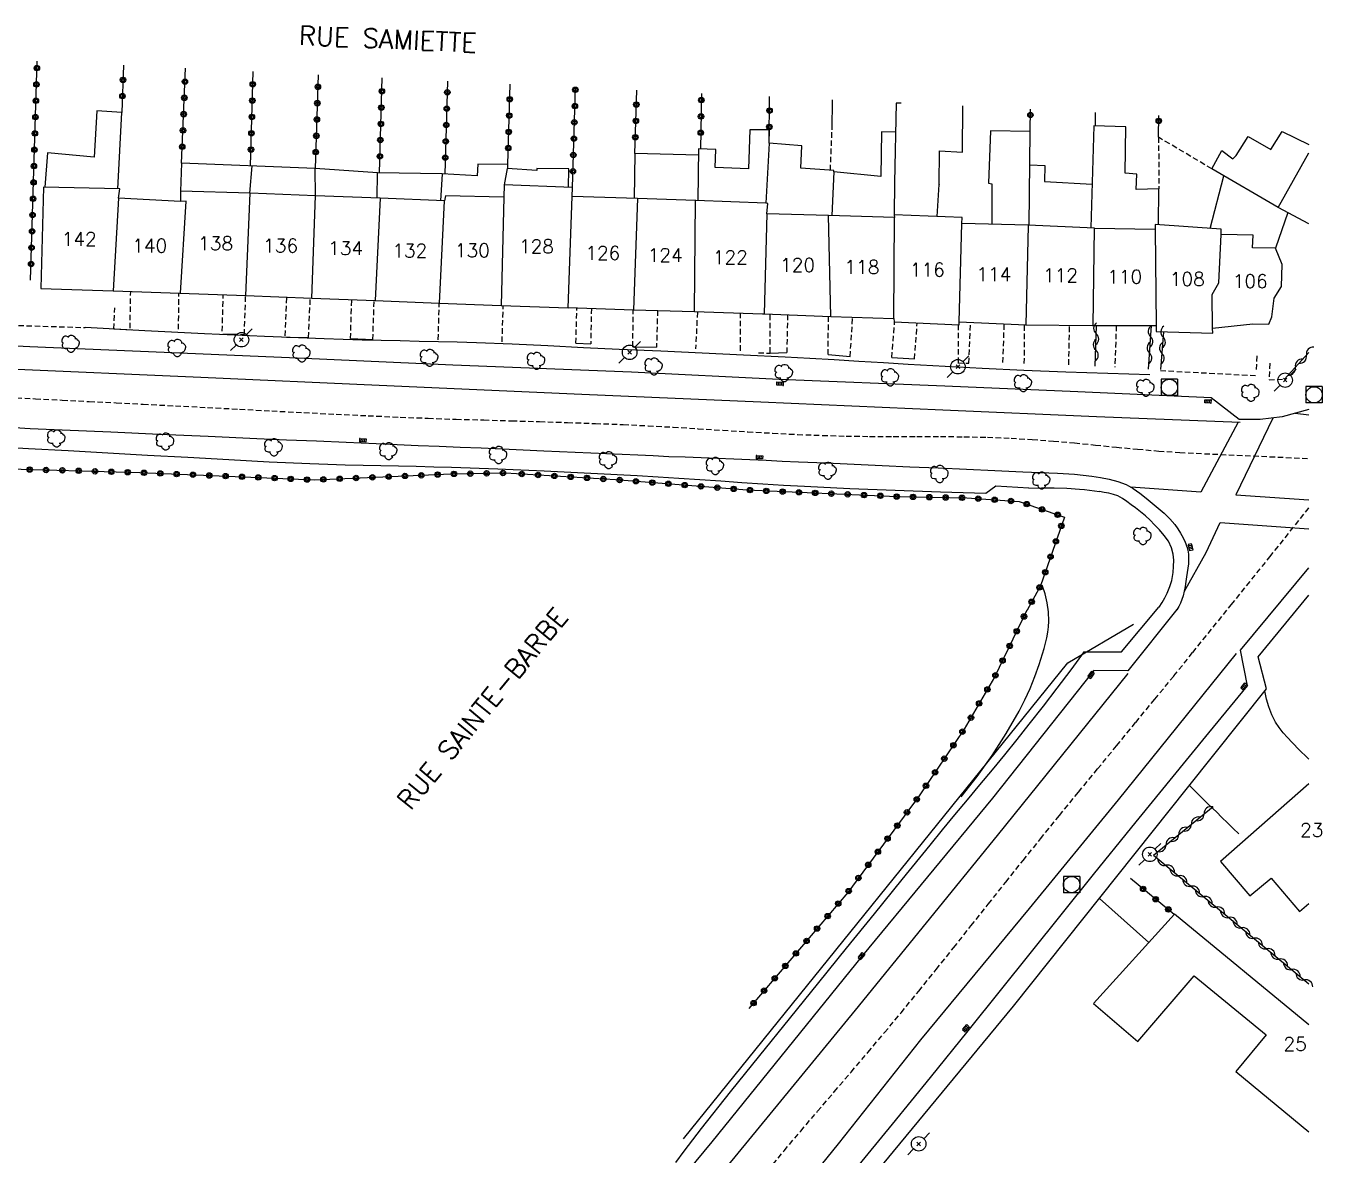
# Model space of a CAD drawing. Header units: millimetres. Extents: x 145000 to 146001, y 142000 to 143001.
# Drawn here: x 145882.2 to 146001.3, y 142721.8 to 142825.5 of the extents above; entities that cross this region are included whole.
import ezdxf
from ezdxf.enums import TextEntityAlignment as Align

# ---------------------------------------------------------------- set-up
doc = ezdxf.new("R2010")
doc.units = ezdxf.units.MM
doc.linetypes.add('DASHED', pattern=[0.75, 0.5, -0.25])
doc.layers.get('0').update_dxf_attribs({"linetype": 'CONTINUOUS'})
for name, color, linetype in [('W0001', 6, 'DASHED'), ('W0006', 2, 'CONTINUOUS'), ('W0008', 7, 'CONTINUOUS'), ('W0014', 7, 'CONTINUOUS'), ('W0017', 7, 'CONTINUOUS'), ('W0020', 2, 'CONTINUOUS'), ('W0101', 7, 'CONTINUOUS'), ('W0104', 1, 'CONTINUOUS'), ('W0105', 7, 'CONTINUOUS'), ('W0112', 1, 'DASHED'), ('W0214', 2, 'CONTINUOUS'), ('W0300', 7, 'CONTINUOUS'), ('W0310', 3, 'CONTINUOUS'), ('W0322', 7, 'CONTINUOUS'), ('W0323', 7, 'CONTINUOUS'), ('W0330', 7, 'CONTINUOUS'), ('W0401', 7, 'CONTINUOUS'), ('W0420', 7, 'CONTINUOUS'), ('W0473', 7, 'CONTINUOUS'), ('W0989', 7, 'CONTINUOUS'), ('W0991', 7, 'CONTINUOUS'), ('W1102', 7, 'CONTINUOUS')]:
    doc.layers.add(name, color=color, linetype=linetype)
doc.styles.get("Standard").update_dxf_attribs({"font": 'romans.shx', "width": 0.85})

# ---------------------------------------------------------------- blocks, each defined once
blk = doc.blocks.new('T401')
for p, q in [((-0.3, 0.3), (0, 0.3)), ((-0.3, -0.25), (-0.3, 0.3)), ((-0.3, 0.15), (0, 0.15)), ((-0.3, 0), (0, 0)), ((0, 0.3), (0, -0.25)), ((-0.3, -0.15), (0, -0.15)), ((-0.3, -0.25), (-0.3, -0.3)), ((-0.3, -0.3), (0, -0.3)), ((0, -0.3), (0, -0.25))]:
    blk.add_line(p, q)
blk = doc.blocks.new('T300')
for p, q in [((-0.8, 0.51), (-0.86, 0.34)), ((-0.86, 0.34), (-0.86, 0.17)), ((-0.86, 0.17), (-0.74, 0.06)), ((-0.69, 0.63), (-0.8, 0.51)), ((-0.8, -0.06), (-0.74, 0.06)), ((-0.74, 0.06), (-0.69, 0.11)), ((-0.57, 0.69), (-0.69, 0.63)), ((-0.46, 0.69), (-0.57, 0.69)), ((-0.29, 0.63), (-0.46, 0.69)), ((-0.29, 0.63), (-0.17, 0.74)), ((-0.23, 0.57), (-0.29, 0.63)), ((-0.17, 0.74), (-0.06, 0.8)), ((-0.06, 0.8), (0.06, 0.8)), ((0.06, 0.8), (0.23, 0.74)), ((0.23, 0.74), (0.34, 0.63)), ((0.34, 0.63), (0.4, 0.51)), ((0.46, 0.46), (0.34, 0.46)), ((0.4, 0.51), (0.4, 0.46)), ((0.57, 0.4), (0.46, 0.46)), ((0.57, 0.4), (0.69, 0.29)), ((0.69, 0.29), (0.74, 0.17)), ((0.74, 0.06), (0.69, -0.17)), ((0.74, 0.17), (0.74, 0.06)), ((-0.8, -0.17), (-0.8, -0.06)), ((-0.8, -0.23), (-0.8, -0.17)), ((-0.74, -0.34), (-0.8, -0.23)), ((-0.69, -0.4), (-0.74, -0.34)), ((-0.51, -0.46), (-0.69, -0.4)), ((-0.4, -0.46), (-0.51, -0.46)), ((-0.4, -0.46), (-0.34, -0.46)), ((-0.34, -0.46), (-0.34, -0.4)), ((-0.34, -0.51), (-0.34, -0.46)), ((-0.29, -0.63), (-0.34, -0.51)), ((-0.17, -0.74), (-0.29, -0.63)), ((-0.06, -0.8), (-0.17, -0.74)), ((0.06, -0.8), (-0.06, -0.8)), ((0.17, -0.74), (0.06, -0.8)), ((0.23, -0.69), (0.17, -0.74)), ((0.29, -0.46), (0.23, -0.46)), ((0.29, -0.63), (0.23, -0.69)), ((0.46, -0.4), (0.29, -0.46)), ((0.34, -0.51), (0.29, -0.63)), ((0.34, -0.51), (0.34, -0.46)), ((0.57, -0.34), (0.46, -0.4)), ((0.63, -0.29), (0.57, -0.34)), ((0.69, -0.17), (0.63, -0.29))]:
    blk.add_line(p, q)
blk = doc.blocks.new('T473')
for p, q in [((-0.166667, 0.166667), (0.166667, -0.166667)), ((-0.166667, -0.166667), (0.166667, 0.166667)), ((0.500001, 0.500001), (1.000002, 1.000002)), ((-1.000002, -1.000002), (-0.500001, -0.500001))]:
    blk.add_line(p, q)
blk.add_ellipse((0, 0), major_axis=(0.471405, 0.471405), ratio=1, start_param=5.4977871438, end_param=11.780972451)
blk = doc.blocks.new('T420')
for p, q in [((0.75, 0.75), (-0.75, 0.75)), ((-0.75, 0.75), (-0.75, -0.75)), ((0.75, 0.75), (0.75, -0.75)), ((0.75, -0.75), (-0.75, -0.75))]:
    blk.add_line(p, q)
blk.add_ellipse((0, 0), major_axis=(-0.53, 0.53), ratio=1, start_param=3.926991, end_param=10.210176)
blk = doc.blocks.new('t310o')
at = {"color": 0, "linetype": 'Continuous'}
for centre, start, end in [((-0.5, 0.38), 216.8699, 323.1304), ((0.5, -0.37), 36.8699, 143.1303)]:
    blk.add_arc(centre, 0.625, start, end, dxfattribs=at)
blk = doc.blocks.new('t322o')
at = {"color": 0, "linetype": 'Continuous'}
for radius in [0.25, 0.15]:
    blk.add_circle((0, 0), radius, dxfattribs=at)
blk = doc.blocks.new('t323o')
at = {"color": 0, "linetype": 'Continuous'}
for radius in [0.25, 0.15]:
    blk.add_circle((0, 0), radius, dxfattribs=at)

msp = doc.modelspace()

# ---------------------------------------------------------------- linework, layer by layer
at = {"layer": 'W0001'}
for points in [[(145880.54, 142791.38), (145883.02, 142791.26), (145885.49, 142791.14), (145887.97, 142791.01), (145890.45, 142790.89), (145892.92, 142790.76), (145895.88, 142790.61), (145898.83, 142790.46), (145901.78, 142790.3), (145904.73, 142790.14), (145907.69, 142789.99), (145910.64, 142789.84), (145913.59, 142789.7), (145916.54, 142789.57), (145919.1, 142789.47), (145921.66, 142789.38), (145924.22, 142789.31), (145926.78, 142789.23), (145929.34, 142789.16), (145931.9, 142789.08), (145934.46, 142788.99), (145937.02, 142788.89), (145939.31, 142788.78), (145941.6, 142788.65), (145943.88, 142788.51), (145946.17, 142788.37), (145948.46, 142788.23), (145950.74, 142788.1), (145953.03, 142787.98), (145955.32, 142787.89), (145957.49, 142787.83), (145959.65, 142787.8), (145961.82, 142787.8), (145963.98, 142787.79), (145966.15, 142787.79), (145968.32, 142787.77), (145970.48, 142787.72), (145972.65, 142787.63), (145974.59, 142787.52), (145976.53, 142787.37), (145978.47, 142787.2), (145980.4, 142787.01), (145982.33, 142786.81), (145984.27, 142786.63), (145986.21, 142786.46), (145988.15, 142786.32), (146000, 142785.77)], [(145950.29, 142720.36), (145951.8, 142722.19), (145953.33, 142724), (145954.87, 142725.81), (145956.41, 142727.61), (145957.95, 142729.42), (145959.49, 142731.22), (145961.02, 142733.04), (145962.54, 142734.86), (145964.16, 142736.85), (145965.77, 142738.84), (145967.37, 142740.84), (145968.96, 142742.84), (145970.55, 142744.85), (145972.15, 142746.85), (145973.75, 142748.85), (145975.35, 142750.84), (145977.09, 142752.99), (145978.84, 142755.13), (145980.59, 142757.26), (145982.34, 142759.39), (145984.09, 142761.53), (145985.84, 142763.66), (145987.59, 142765.8), (145989.33, 142767.95), (145992.87, 142772.34), (145996.42, 142776.74), (145999.94, 142781.16), (146000, 142781.24)]]:
    msp.add_lwpolyline(points, dxfattribs=at)
at = {"layer": 'W0006'}
for points in [[(145993.61, 142789.36), (145991.02, 142791.35), (145978.78, 142791.9), (145966.56, 142792.41), (145951.33, 142793.02), (145937.78, 142793.71), (145921.36, 142794.34), (145907.08, 142794.99), (145894.85, 142795.52), (145882.52, 142796.03), (145865.06, 142796.88), (145857.24, 142797.29), (145852.11, 142797.76), (145845.11, 142798.39), (145837.58, 142799.48), (145831.56, 142800.26), (145825.02, 142801.43), (145816.22, 142803.12), (145810.96, 142804.28), (145803.55, 142806.07), (145797.47, 142807.75), (145793.09, 142808.98), (145790.61, 142809.86), (145789.81, 142810.46)], [(145994.35, 142764.88), (145993.73, 142768.18)], [(145983.37, 142766.27), (145980.26, 142766.31), (145970.95, 142754.58), (145959, 142740.11), (145945.15, 142723), (145934.87, 142710.58), (145924.6, 142697.78), (145914.78, 142685.83), (145905.3, 142674.12), (145902.81, 142671)], [(145958.27, 142720.37), (145961.76, 142724.64), (145965.25, 142728.92), (145968.71, 142733.21), (145980.22, 142747.55), (145983.73, 142751.9), (145987.26, 142756.23), (145990.8, 142760.56), (145994.35, 142764.88)]]:
    msp.add_lwpolyline(points, dxfattribs=at)
at = {"layer": 'W0008'}
for points in [[(145993.68, 142789.09), (145980.49, 142789.61), (145966.38, 142790.2), (145949.65, 142790.94), (145933.21, 142791.65), (145914.59, 142792.48), (145898.21, 142793.21), (145879.95, 142794.01), (145863.77, 142794.66), (145853.83, 142795.35), (145843.01, 142796.36), (145833.9, 142797.66), (145825.11, 142799.03), (145815.12, 142801.01), (145806.92, 142802.9), (145800.32, 142804.57), (145794.81, 142806.21), (145792.35, 142807.59), (145790.64, 142809.09), (145789.73, 142810.11)], [(145993.33, 142767.86), (145982.48, 142754.41), (145974.3, 142744.43), (145964.33, 142732.39), (145956.77, 142722.83), (145946.07, 142709.62), (145935.98, 142697.28), (145925.69, 142684.74), (145914.61, 142671)], [(145906.08, 142671), (145919.99, 142687.93), (145933.7, 142704.74), (145945.61, 142719.57), (145958.35, 142735.09), (145971.39, 142751.13), (145983.39, 142766.02)]]:
    msp.add_lwpolyline(points, dxfattribs=at)
at = {"layer": 'W0014'}
for points in [[(145985.38, 142793.45), (145981.53, 142793.57), (145977.68, 142793.71), (145973.83, 142793.87), (145969.98, 142794.04), (145967.72, 142794.16), (145965.46, 142794.28), (145963.19, 142794.42), (145960.93, 142794.55), (145958.67, 142794.69), (145956.41, 142794.83), (145954.15, 142794.96), (145951.89, 142795.09), (145948.08, 142795.27), (145944.27, 142795.45), (145940.46, 142795.62), (145936.65, 142795.79), (145933.37, 142795.95), (145930.09, 142796.11), (145926.81, 142796.26), (145923.53, 142796.39), (145921.78, 142796.45), (145920.04, 142796.49), (145918.29, 142796.53), (145916.54, 142796.57), (145914.79, 142796.6), (145913.05, 142796.64), (145911.3, 142796.69), (145909.55, 142796.75), (145904.06, 142796.97), (145898.57, 142797.21), (145893.07, 142797.49), (145887.58, 142797.8)], [(146000, 142790.26), (145997.54, 142789.6), (145995.54, 142789.35), (145993.61, 142789.36)], [(145881.09, 142788.61), (145882.55, 142788.54), (145884.01, 142788.48), (145885.47, 142788.41), (145889.94, 142788.21), (145894.41, 142788.01), (145898.88, 142787.82), (145903.35, 142787.62), (145906.09, 142787.5), (145908.83, 142787.38), (145911.58, 142787.26), (145914.32, 142787.15), (145916.25, 142787.06), (145918.18, 142786.98), (145920.1, 142786.9), (145922.03, 142786.82), (145923.96, 142786.74), (145925.89, 142786.65), (145927.82, 142786.57), (145929.74, 142786.49), (145931.18, 142786.42), (145932.61, 142786.36), (145934.05, 142786.29), (145935.48, 142786.23), (145936.91, 142786.16), (145938.35, 142786.1), (145939.78, 142786.04), (145941.21, 142785.97), (145942.7, 142785.91), (145944.19, 142785.85), (145945.68, 142785.79), (145947.17, 142785.73), (145948.65, 142785.67), (145950.14, 142785.61), (145951.63, 142785.54), (145953.12, 142785.48), (145955.67, 142785.37), (145958.23, 142785.25), (145960.79, 142785.14), (145963.35, 142785.02), (145965.95, 142784.91), (145968.54, 142784.79), (145971.14, 142784.68), (145973.74, 142784.54), (145975.32, 142784.48), (145976.9, 142784.42), (145978.48, 142784.33), (145980.06, 142784.15), (145980.86, 142784.02), (145981.66, 142783.87), (145982.45, 142783.67), (145983.22, 142783.38), (145983.87, 142783.02), (145984.48, 142782.6), (145985.05, 142782.13), (145985.62, 142781.67), (145986.17, 142781.21), (145986.7, 142780.74), (145987.22, 142780.24), (145987.69, 142779.7), (145987.97, 142779.32), (145988.22, 142778.92), (145988.44, 142778.5), (145988.65, 142778.08), (145988.71, 142777.92), (145988.77, 142777.76), (145988.82, 142777.6), (145988.86, 142777.44), (145988.9, 142777.2), (145988.93, 142776.96), (145988.95, 142776.72), (145988.95, 142776.48), (145988.93, 142776.09), (145988.88, 142775.69), (145988.81, 142775.3), (145988.75, 142774.91), (145988.69, 142774.47), (145988.63, 142774.03), (145988.55, 142773.58), (145988.44, 142773.15), (145988.33, 142772.82), (145988.2, 142772.49), (145988.04, 142772.18), (145987.88, 142771.88)], [(145970.33, 142782.57), (145966.17, 142782.68), (145962, 142782.83), (145957.84, 142783), (145953.68, 142783.2), (145951.75, 142783.3), (145949.83, 142783.42), (145947.91, 142783.55), (145945.98, 142783.69), (145944.06, 142783.82), (145942.14, 142783.95), (145940.22, 142784.07), (145938.29, 142784.18), (145934.03, 142784.4), (145929.77, 142784.6), (145925.51, 142784.78), (145921.24, 142784.93), (145919.62, 142784.99), (145918, 142785.03), (145916.37, 142785.06), (145914.74, 142785.09), (145913.12, 142785.13), (145911.49, 142785.16), (145909.87, 142785.21), (145908.24, 142785.27), (145904.51, 142785.43), (145900.78, 142785.64), (145897.04, 142785.85), (145893.31, 142786.06), (145889.67, 142786.26), (145886.03, 142786.47), (145882.38, 142786.67), (145878.74, 142786.88)], [(145971.23, 142783.22), (145970.33, 142782.57)], [(145974.28, 142783.05), (145971.23, 142783.22)], [(145974.28, 142783.05), (145975.44, 142783.08), (145976.61, 142783.08), (145977.77, 142783.04), (145978.93, 142782.97), (145979.4, 142782.93), (145979.86, 142782.87), (145980.32, 142782.81), (145980.78, 142782.73)], [(145978.93, 142782.97), (145978.93, 142782.97)], [(145986.24, 142772.12), (145986.52, 142772.53), (145986.77, 142772.96), (145986.99, 142773.41), (145987.18, 142773.86), (145987.24, 142774.03), (145987.3, 142774.21), (145987.35, 142774.38), (145987.4, 142774.56), (145987.44, 142774.74), (145987.47, 142774.92), (145987.5, 142775.11), (145987.52, 142775.29), (145987.56, 142775.85), (145987.58, 142776.42), (145987.53, 142777), (145987.39, 142777.56), (145987.1, 142778.17), (145986.71, 142778.71), (145986.28, 142779.21), (145985.83, 142779.69), (145985.42, 142780.11), (145984.98, 142780.5), (145984.52, 142780.87), (145984.06, 142781.23), (145983.68, 142781.52), (145983.29, 142781.82), (145982.89, 142782.1), (145982.45, 142782.33), (145982.05, 142782.48), (145981.63, 142782.58), (145981.2, 142782.65), (145980.78, 142782.73)], [(145993.73, 142768.18), (146000, 142775.72)], [(145919.85, 142671), (145921.11, 142672.48), (145931.21, 142684.68), (145948.22, 142705.62), (145972.86, 142735.46), (145988.85, 142755.51), (145996.12, 142764.63), (145995.34, 142767.56), (146000, 142773.21)], [(145979.39, 142768.02), (145982.78, 142768), (145986.23, 142772.12)], [(145987.87, 142771.89), (145983.37, 142766.27)], [(145941.84, 142721.1), (145942.62, 142722.15), (145943.41, 142723.19), (145944.21, 142724.22), (145946.88, 142727.6), (145949.58, 142730.95), (145952.29, 142734.29), (145954.99, 142737.63), (145957.54, 142740.79), (145960.09, 142743.95), (145962.65, 142747.11), (145965.21, 142750.26), (145966.35, 142751.65), (145967.49, 142753.03), (145968.64, 142754.41), (145969.78, 142755.79), (145970.93, 142757.17), (145972.07, 142758.56), (145973.2, 142759.95), (145974.32, 142761.36), (145975.61, 142763.01), (145976.89, 142764.67), (145978.15, 142766.35), (145979.4, 142768.04)]]:
    msp.add_lwpolyline(points, dxfattribs=at)
at = {"layer": 'W0017'}
for points in [[(146000, 142758.17), (145999.84, 142758.31), (145999.14, 142758.99), (145998.46, 142759.69), (145998.05, 142760.13), (145997.64, 142760.57), (145997.26, 142761.05), (145996.94, 142761.56), (145996.6, 142762.24), (145996.32, 142762.95), (145996.11, 142763.68), (145995.96, 142764.43)], [(145989.04, 142755.73), (145989.66, 142755.12), (145990.27, 142754.52), (145990.88, 142753.91), (145991.5, 142753.31), (145992.01, 142752.8), (145992.53, 142752.3), (145993.05, 142751.8), (145993.58, 142751.3)], [(145980.77, 142745.35), (145985.31, 142741.33)]]:
    msp.add_lwpolyline(points, dxfattribs=at)
at = {"layer": 'W0020'}
for points in [[(146000, 142789.76), (145998.74, 142789.92)], [(145993.49, 142789.1), (145990.09, 142782.68), (145983.64, 142783.15)], [(145996.68, 142789.49), (145993.3, 142782.43), (146000, 142781.96)], [(145988.58, 142773.58), (145990.56, 142777.13), (145991.84, 142779.9), (146000, 142779.3)]]:
    msp.add_lwpolyline(points, dxfattribs=at)
at = {"layer": 'W0101'}
for points in [[(146000, 142807.34), (145997.19, 142808.84), (146000, 142813.85)], [(145890.66, 142809.68), (145890.77, 142810.54), (145883.77, 142810.7), (145883.51, 142801.38)], [(145902.74, 142810.14), (145896.36, 142810.32), (145896.36, 142809.39)], [(145908.75, 142809.91), (145902.74, 142810.14)], [(145932.32, 142809.84), (145932.35, 142810.65), (145926.09, 142810.9), (145926.05, 142809.77)], [(145896.36, 142809.39), (145890.66, 142809.68)], [(145914.68, 142809.67), (145908.75, 142809.91)], [(145920.59, 142809.44), (145914.68, 142809.67)], [(145926.05, 142809.77), (145920.68, 142809.91), (145920.59, 142809.44)], [(145938.32, 142809.64), (145932.32, 142809.84)], [(145943.65, 142809.47), (145938.32, 142809.64)], [(145950.12, 142809.21), (145943.68, 142809.47), (145943.65, 142809.47)], [(145950.2, 142808.26), (145950.3, 142809.2), (145950.12, 142809.21)], [(145955.86, 142808.09), (145950.2, 142808.26)], [(145961.95, 142807.92), (145955.86, 142808.09)], [(145968.13, 142807.35), (145968.14, 142807.9), (145961.91, 142808.15), (145961.95, 142807.92)], [(145974.21, 142807.19), (145974.21, 142807.19), (145968.13, 142807.35)], [(145980.31, 142806.93), (145974.21, 142807.19)], [(145980.31, 142806.93), (145985.89, 142806.85)], [(145991.93, 142806.36), (145991.95, 142806.83), (145985.88, 142807.25)], [(145985.88, 142807.25), (145985.89, 142806.85)], [(145991.15, 142797.75), (145994.84, 142798.14), (145996.33, 142798.1), (145996.61, 142798.77), (145996.81, 142800.51), (145997.47, 142801.58), (145997.55, 142803.6), (145996.94, 142805.09), (145994.83, 142805.13), (145994.87, 142806.29), (145991.93, 142806.36)], [(145883.51, 142801.38), (145890.18, 142801.17)], [(145890.18, 142801.17), (145896.3, 142800.97)], [(145896.3, 142800.97), (145902.34, 142800.73)], [(145902.34, 142800.73), (145908.42, 142800.5)], [(145908.42, 142800.5), (145914.24, 142800.27)], [(145914.24, 142800.27), (145920.12, 142800.05)], [(145920.12, 142800.05), (145925.82, 142799.84)], [(145925.82, 142799.84), (145931.95, 142799.61), (145931.95, 142799.63)], [(145931.95, 142799.63), (145937.96, 142799.44)], [(145937.96, 142799.44), (145943.57, 142799.26)], [(145943.57, 142799.26), (145949.8, 142799.06), (145949.98, 142799.06)], [(145949.98, 142799.06), (145956.1, 142798.83)], [(145956.1, 142798.83), (145961.87, 142798.62)], [(145961.87, 142798.62), (145961.91, 142798.33), (145967.88, 142798.06), (145967.89, 142798.31)], [(145967.89, 142798.31), (145974, 142798.05)], [(145974, 142798.05), (145973.98, 142798.05), (145980.13, 142798), (145980.18, 142798)], [(145980.18, 142798), (145985.97, 142797.99)], [(145985.97, 142797.99), (145985.97, 142797.43), (145991.17, 142797.29), (145991.16, 142797.75)], [(146000, 142755.88), (145991.88, 142748.76), (145994.57, 142745.59), (145996.54, 142747.21), (145999.13, 142744.15), (146000, 142744.89)], [(146000, 142733.74), (145987.65, 142743.91), (145980.22, 142735.71), (145984.3, 142732.21), (145989.45, 142738.24), (145996.07, 142732.85), (145993.28, 142729.47), (146000, 142723.94)]]:
    msp.add_lwpolyline(points, dxfattribs=at)
at = {"layer": 'W0104'}
for points in [[(145962.54, 142818.42), (145962.08, 142818.41), (145961.95, 142811.13), (145961.94, 142811.12), (145961.91, 142808.15)], [(145890.59, 142810.54), (145890.97, 142817.56), (145888.68, 142817.72), (145888.42, 142813.46), (145884.15, 142813.85), (145883.89, 142810.7)], [(145965.86, 142807.99), (145966.05, 142810.93), (145966.04, 142810.91), (145966.06, 142814.04), (145968.18, 142813.9), (145968.22, 142818.15)], [(145950.42, 142814.73), (145950.46, 142815.96), (145948.65, 142815.95), (145948.53, 142812.39), (145945.47, 142812.5), (145945.52, 142814.14), (145943.92, 142814.2), (145943.88, 142809.46)], [(145986.2, 142807.23), (145986.23, 142810.53), (145984.14, 142810.48), (145984.19, 142811.9), (145983.14, 142811.98), (145983.18, 142816.23), (145980.26, 142816.33), (145979.97, 142806.95)], [(145956.37, 142812.09), (145956.37, 142812.22), (145953.34, 142812.45), (145953.42, 142814.48), (145950.42, 142814.73), (145950.12, 142809.21)], [(145962.03, 142815.74), (145960.74, 142815.78), (145960.68, 142811.68), (145956.37, 142812.09), (145956.18, 142808.08)], [(145974.3, 142807.19), (145974.39, 142815.82), (145970.77, 142815.86), (145970.56, 142811.06), (145970.89, 142811.01), (145970.88, 142811), (145970.87, 142807.28)], [(145997.19, 142808.84), (145991.08, 142812.37), (145992, 142814.06), (145993, 142813.31), (145993.31, 142813.61), (145994.41, 142815.34), (145996.51, 142814.15), (145997.54, 142815.82), (146000, 142814.6)], [(145943.92, 142813.62), (145938.09, 142813.78), (145938.01, 142809.65)], [(145920.39, 142811.92), (145914.45, 142812.02), (145908.73, 142812.41), (145896.45, 142812.9), (145896.36, 142810.32)], [(145902.73, 142810.14), (145902.92, 142812.64)], [(145908.75, 142809.9), (145908.73, 142812.41)], [(145926.42, 142812.4), (145926.41, 142812.78), (145923.66, 142812.8), (145923.59, 142811.73), (145920.39, 142811.92), (145920.24, 142809.45)], [(145931.98, 142810.65), (145932.02, 142812.37), (145929.09, 142812.4), (145929.09, 142812.23), (145926.37, 142812.41), (145926.09, 142810.9)], [(145974.36, 142812.74), (145975.76, 142812.67), (145975.73, 142811.22), (145980.09, 142810.96)], [(145914.41, 142809.68), (145914.45, 142812.02)], [(145990.93, 142806.9), (145992.19, 142811.73)], [(145998.07, 142808.37), (145996.94, 142805.09)]]:
    msp.add_lwpolyline(points, dxfattribs=at)
at = {"layer": 'W0105'}
for points in [[(145890.24, 142797.69), (145891.87, 142797.6)], [(145900.24, 142797.2), (145901.11, 142797.2)], [(145906.08, 142796.91), (145908.1, 142796.88)], [(145911.97, 142796.79), (145914.02, 142796.7)], [(145932.67, 142796.37), (145934.03, 142796.31)], [(145937.9, 142796.04), (145940.08, 142796.01)], [(145950.52, 142795.44), (145952.04, 142795.51)], [(145955.84, 142795.32), (145957.86, 142795.13)], [(145961.68, 142795.05), (145963.78, 142794.93)]]:
    msp.add_lwpolyline(points, dxfattribs=at)
at = {"layer": 'W0112'}
for points in [[(145956.05, 142812.24), (145956.2, 142815.95)], [(145991.08, 142812.37), (145986.19, 142815.28), (145986.23, 142810.53)], [(145891.72, 142797.73), (145891.78, 142801.11)], [(145896.18, 142797.65), (145896.19, 142800.97)], [(145900.19, 142797.46), (145900.28, 142800.81)], [(145902.22, 142797.15), (145902.34, 142800.73)], [(145905.96, 142797.04), (145906.12, 142800.59)], [(145908.1, 142796.88), (145908.28, 142800.5)], [(145890.24, 142797.68), (145890.31, 142799.62)], [(145911.97, 142796.79), (145912.08, 142800.36)], [(145914.02, 142796.7), (145914.14, 142800.28)], [(145920.03, 142796.68), (145920.12, 142800.05)], [(145925.89, 142796.48), (145926, 142799.84)], [(145932.67, 142796.37), (145932.77, 142799.6)], [(145934.1, 142799.56), (145934.03, 142796.31)], [(145937.9, 142796.04), (145937.94, 142799.44)], [(145940.17, 142799.37), (145940.08, 142796.01)], [(145943.83, 142799.22), (145943.67, 142795.86)], [(145947.8, 142795.67), (145947.8, 142799.13)], [(145950.51, 142795.49), (145950.53, 142799.04)], [(145952.11, 142798.98), (145952.04, 142795.51)], [(145955.84, 142795.32), (145955.87, 142798.84)], [(145957.86, 142795.13), (145958.1, 142798.76)], [(145961.68, 142795.05), (145961.95, 142798.33)], [(145963.78, 142794.93), (145964.02, 142798.23)], [(145967.78, 142798.06), (145967.78, 142794.57)], [(145968.77, 142794.53), (145968.92, 142798.26)], [(145971.99, 142798.09), (145971.86, 142794.58)], [(145973.86, 142794.49), (145973.88, 142798.06)], [(145881.46, 142797.99), (145887.58, 142797.8)], [(145901.11, 142797.2), (145902.22, 142797.15)], [(145977.94, 142794.39), (145978.03, 142798.02)], [(145982.3, 142797.98), (145982.18, 142794.16)], [(145949.43, 142795.49), (145950.52, 142795.44)], [(145967.74, 142794.55), (145968.77, 142794.52)], [(145995.18, 142793.94), (145995.26, 142795.33)], [(145996.4, 142794.52), (145996.34, 142793), (145997.75, 142793.06)], [(145986.36, 142793.85), (145995.12, 142793.39)]]:
    msp.add_lwpolyline(points, dxfattribs=at)
at = {"layer": 'W0214'}
msp.add_lwpolyline([(145968.05, 142754.71), (145969.52, 142756.57), (145970.9, 142758.5), (145972.18, 142760.5), (145973.38, 142762.55), (145973.91, 142763.59), (145974.4, 142764.66), (145974.84, 142765.75), (145975.23, 142766.85), (145975.38, 142767.34), (145975.53, 142767.82), (145975.68, 142768.31), (145975.81, 142768.8), (145975.92, 142769.3), (145976.01, 142769.81), (145976.08, 142770.32), (145976.1, 142770.83), (145976.08, 142771.68), (145975.96, 142772.51), (145975.77, 142773.33), (145975.5, 142774.13)], dxfattribs=at)
at = {"layer": 'W0300'}
msp.add_lwpolyline([(145942.57, 142723.28), (145977.86, 142767), (145983.9, 142770.57)], dxfattribs=at)
at = {"layer": 'W0310'}
for points in [[(145980.38, 142794.24), (145980.5, 142798)], [(145985.52, 142797.98), (145985.24, 142793.98)], [(145986.64, 142797.41), (145986.38, 142793.94)], [(145997.75, 142793.06), (146000, 142795.5)], [(145985.72, 142749.35), (145991.21, 142753.82)], [(145985.72, 142749.35), (146000, 142737.53)]]:
    msp.add_lwpolyline(points, dxfattribs=at)
at = {"layer": 'W0322'}
for points in [[(145879.5, 142784.85), (145892.63, 142784.48), (145908.65, 142783.81), (145921.2, 142784.35), (145926.21, 142784.44)], [(145974.1, 142771.84), (145971.12, 142765.68), (145968.34, 142760.91), (145964.21, 142754.78), (145957.65, 142745.92), (145952.32, 142739.65), (145948.55, 142735.25)]]:
    msp.add_lwpolyline(points, dxfattribs=at)
at = {"layer": 'W0323'}
for points in [[(145882.58, 142802.14), (145883.18, 142822.27)], [(145891.12, 142821.89), (145890.97, 142817.56)], [(145896.45, 142812.9), (145896.81, 142821.61)], [(145902.79, 142812.65), (145903.02, 142821.31)], [(145909.01, 142821.02), (145908.73, 142812.41)], [(145914.62, 142812.02), (145914.88, 142820.74)], [(145920.89, 142820.44), (145920.62, 142811.9)], [(145926.41, 142812.78), (145926.64, 142820.17)], [(145932.35, 142810.65), (145932.63, 142819.87)], [(145938.09, 142813.78), (145938.26, 142819.6)], [(145944.2, 142819.31), (145944.12, 142814.19)], [(145950.42, 142814.73), (145950.47, 142819.01)], [(145974.39, 142815.82), (145974.43, 142817.85)], [(145980.38, 142817.56), (145980.38, 142816.32)], [(145986.2, 142815.28), (145986.21, 142817.28)], [(145926.21, 142784.44), (145936.32, 142783.83), (145948.41, 142782.88), (145962.16, 142782.28), (145968.58, 142782.15), (145973.39, 142781.82), (145977.54, 142780.38), (145975.34, 142774.08), (145974.12, 142771.85)], [(145987.64, 142743.9), (145983.61, 142747.19)]]:
    msp.add_lwpolyline(points, dxfattribs=at)
at = {"layer": 'W0330'}
msp.add_lwpolyline([(145956.2, 142815.95), (145956.25, 142818.73)], dxfattribs=at)
at = {"layer": 'W1102'}
for points in [[(145902.73, 142810.14), (145902.31, 142800.73)], [(145890.66, 142809.68), (145890.18, 142801.17)], [(145896.35, 142800.96), (145896.88, 142809.4), (145896.36, 142809.39)], [(145908.42, 142800.5), (145908.75, 142809.9)], [(145914.68, 142809.67), (145914.22, 142800.27)], [(145920.15, 142800.05), (145920.59, 142809.44)], [(145926.05, 142809.77), (145925.82, 142799.84)], [(145931.95, 142799.61), (145932.32, 142809.84)], [(145938.32, 142809.64), (145937.96, 142799.44)], [(145943.57, 142799.26), (145943.65, 142809.47)], [(145950.2, 142808.26), (145949.98, 142799.06)], [(145956.1, 142798.83), (145955.86, 142808.09)], [(145961.87, 142798.62), (145961.95, 142807.92)], [(145967.89, 142798.31), (145968.13, 142807.35)], [(145974.21, 142807.19), (145974.22, 142807.14), (145974, 142798.05)], [(145980.18, 142798), (145980.31, 142806.93)], [(145985.89, 142806.85), (145985.97, 142797.99)], [(145991.16, 142797.75), (145991.12, 142800.83), (145991.72, 142801.92), (145991.93, 142806.36)]]:
    msp.add_lwpolyline(points, dxfattribs=at)

# ---------------------------------------------------------------- block references
at = {"layer": 'W0300'}
for p in [(145886.3, 142796.31), (145896.06, 142795.92), (145907.5, 142795.42), (145919.24, 142795.02), (145929.06, 142794.75), (145939.85, 142794.23), (145951.82, 142793.62), (145961.56, 142793.23), (145973.78, 142792.7), (145985.03, 142792.27), (145994.67, 142791.8), (145884.98, 142787.61), (145894.98, 142787.33), (145904.94, 142786.8), (145915.48, 142786.45), (145925.57, 142786.09), (145935.67, 142785.62), (145945.49, 142785.08), (145955.83, 142784.65), (145966.1, 142784.35), (145975.46, 142783.76), (145984.75, 142778.65)]:
    msp.add_blockref('T300', p, dxfattribs=at)
at = {"layer": 'W0310'}
for p, rotation in [((145980.47, 142797.24), 88.24814860796585), ((145985.45, 142796.97), 266.0018048582152), ((145986.6, 142796.93), 265.751451716624), ((145980.43, 142795.74), 88.24814860796585), ((145985.35, 142795.47), 266.0018048582152), ((145986.49, 142795.44), 265.751451716624), ((145999.78, 142795.26), 47.27566266801954), ((145998.76, 142794.16), 47.27566266801954), ((145990.38, 142753.14), 39.1127198824839), ((145989.21, 142752.19), 39.1127198824839), ((145988.05, 142751.25), 39.1127198824839), ((145986.88, 142750.3), 39.1127198824839), ((145986.88, 142748.4), 320.3710564101825), ((145988.03, 142747.44), 320.3710564101825), ((145989.19, 142746.48), 320.3710564101825), ((145990.34, 142745.53), 320.3710564101825), ((145991.5, 142744.57), 320.3710564101825), ((145992.65, 142743.61), 320.3710564101825), ((145993.81, 142742.66), 320.3710564101825), ((145994.96, 142741.7), 320.3710564101825), ((145996.12, 142740.74), 320.3710564101825), ((145997.27, 142739.79), 320.3710564101825), ((145998.43, 142738.83), 320.3710564101825), ((145999.58, 142737.87), 320.3710564101825)]:
    msp.add_blockref('t310o', p, dxfattribs=dict(at, rotation=rotation))
at = {"layer": 'W0322'}
for p, rotation in [((145882.5, 142784.76), 358.3811169935266), ((145884, 142784.72), 358.3811169935266), ((145885.5, 142784.68), 358.3811169935266), ((145887, 142784.64), 358.3811169935266), ((145888.5, 142784.59), 358.3811169935266), ((145890, 142784.55), 358.3811169935266), ((145891.5, 142784.51), 358.3811169935266), ((145893, 142784.46), 357.6269960674988), ((145894.49, 142784.4), 357.6269960674988), ((145895.99, 142784.34), 357.6269960674988), ((145897.49, 142784.28), 357.6269960674988), ((145898.99, 142784.21), 357.6269960674988), ((145900.49, 142784.15), 357.6269960674988), ((145901.99, 142784.09), 357.6269960674988), ((145903.49, 142784.03), 357.6269960674988), ((145904.99, 142783.97), 357.6269960674988), ((145906.48, 142783.9), 357.6269960674988), ((145907.98, 142783.84), 357.6269960674988), ((145909.48, 142783.85), 2.450515681206376), ((145910.98, 142783.91), 2.450515681206376), ((145912.48, 142783.98), 2.450515681206376), ((145913.98, 142784.04), 2.450515681206376), ((145915.48, 142784.11), 2.450515681206376), ((145916.97, 142784.17), 2.450515681206376), ((145918.47, 142784.23), 2.450515681206376), ((145919.97, 142784.3), 2.450515681206376), ((145921.47, 142784.36), 1.018128522641987), ((145922.97, 142784.38), 1.018128522641987), ((145924.47, 142784.41), 1.018128522641987), ((145925.97, 142784.44), 1.018128522641987), ((145973.83, 142771.26), 244.1576139461193), ((145973.17, 142769.91), 244.1576139461193), ((145972.52, 142768.56), 244.1576139461193), ((145971.86, 142767.21), 244.1576139461193), ((145971.21, 142765.86), 244.1576139461193), ((145970.47, 142764.56), 239.7181555041429), ((145969.71, 142763.27), 239.7181555041429), ((145968.96, 142761.97), 239.7181555041429), ((145968.18, 142760.68), 236.0413336152543), ((145967.35, 142759.44), 236.0413336152543), ((145966.51, 142758.2), 236.0413336152543), ((145965.67, 142756.95), 236.0413336152543), ((145964.83, 142755.71), 236.0413336152543), ((145963.98, 142754.47), 233.4743950534167), ((145963.09, 142753.27), 233.4743950534167), ((145962.2, 142752.06), 233.4743950534167), ((145961.3, 142750.86), 233.4743950534167), ((145960.41, 142749.65), 233.4743950534167), ((145959.52, 142748.45), 233.4743950534167), ((145958.62, 142747.24), 233.4743950534167), ((145957.73, 142746.04), 233.4743950534167), ((145956.77, 142744.89), 229.6569457627174), ((145955.8, 142743.74), 229.6569457627174), ((145954.83, 142742.6), 229.6569457627174), ((145953.86, 142741.46), 229.6569457627174), ((145952.88, 142740.31), 229.6569457627174), ((145951.91, 142739.17), 229.465613178466), ((145950.94, 142738.03), 229.465613178466), ((145948.99, 142735.75), 229.465613178466), ((145949.96, 142736.89), 229.465613178466)]:
    msp.add_blockref('t322o', p, dxfattribs=dict(at, rotation=rotation))
at = {"layer": 'W0323'}
for p, rotation in [((145883.16, 142821.63), 88.3097260923172), ((145891.07, 142820.55), 268.1068779494094), ((145883.12, 142820.13), 88.3097260923172), ((145896.76, 142820.39), 87.60829905556571), ((145902.99, 142820.15), 88.48013784777832), ((145908.97, 142819.91), 268.1602751525299), ((145914.85, 142819.51), 88.27933179680416), ((145920.86, 142819.4), 268.2304994250204), ((145932.62, 142819.64), 88.2668827788148), ((145883.07, 142818.63), 88.3097260923172), ((145891.02, 142819.06), 268.1068779494094), ((145896.7, 142818.9), 87.60829905556571), ((145902.95, 142818.65), 88.48013784777832), ((145908.92, 142818.41), 268.1602751525299), ((145926.6, 142818.77), 88.22830996260662), ((145932.58, 142818.14), 88.2668827788148), ((145938.22, 142818.28), 88.36454637027067), ((145944.19, 142818.69), 269.0918421687441), ((145883.03, 142817.13), 88.3097260923172), ((145896.64, 142817.4), 87.60829905556571), ((145902.91, 142817.15), 88.48013784777832), ((145908.88, 142816.91), 268.1602751525299), ((145914.8, 142818.01), 88.27933179680416), ((145920.81, 142817.9), 268.2304994250204), ((145926.55, 142817.27), 88.22830996260662), ((145944.16, 142817.19), 269.0918421687441), ((145950.46, 142817.73), 89.30175543092116), ((145974.42, 142817.32), 89.08808191439294), ((145896.58, 142815.9), 87.60829905556571), ((145914.76, 142816.51), 88.27933179680416), ((145920.76, 142816.4), 268.2304994250204), ((145926.51, 142815.77), 88.22830996260662), ((145932.53, 142816.65), 88.2668827788148), ((145938.18, 142816.78), 88.36454637027067), ((145944.14, 142815.69), 269.0918421687441), ((145950.44, 142816.23), 89.30175543092116), ((145986.21, 142816.78), 89.77149514835125), ((145882.98, 142815.63), 88.3097260923172), ((145902.87, 142815.65), 88.48013784777832), ((145908.83, 142815.41), 268.1602751525299), ((145914.71, 142815.02), 88.27933179680416), ((145920.72, 142814.9), 268.2304994250204), ((145932.49, 142815.15), 88.2668827788148), ((145938.13, 142815.28), 88.36454637027067), ((145882.94, 142814.13), 88.3097260923172), ((145896.51, 142814.4), 87.60829905556571), ((145902.83, 142814.15), 88.48013784777832), ((145908.78, 142813.91), 268.1602751525299), ((145914.67, 142813.52), 88.27933179680416), ((145920.67, 142813.4), 268.2304994250204), ((145926.46, 142814.28), 88.22830996260662), ((145932.44, 142813.65), 88.2668827788148), ((145882.89, 142812.63), 88.3097260923172), ((145932.4, 142812.15), 88.2668827788148), ((145882.85, 142811.13), 88.3097260923172), ((145882.81, 142809.63), 88.3097260923172), ((145882.76, 142808.14), 88.3097260923172), ((145882.72, 142806.64), 88.3097260923172), ((145882.67, 142805.14), 88.3097260923172), ((145882.63, 142803.64), 88.3097260923172), ((145927.7, 142784.35), 356.5259554734652), ((145929.2, 142784.26), 356.5259554734652), ((145930.7, 142784.17), 356.5259554734652), ((145932.2, 142784.08), 356.5259554734652), ((145933.69, 142783.99), 356.5259554734652), ((145935.19, 142783.89), 356.5259554734652), ((145936.69, 142783.8), 355.5223190004842), ((145938.18, 142783.68), 355.5223190004842), ((145939.68, 142783.56), 355.5223190004842), ((145941.17, 142783.45), 355.5223190004842), ((145942.67, 142783.33), 355.5223190004842), ((145944.16, 142783.21), 355.5223190004842), ((145945.66, 142783.09), 355.5223190004842), ((145947.16, 142782.98), 355.5223190004842), ((145948.65, 142782.87), 357.5213009496514), ((145950.15, 142782.8), 357.5213009496514), ((145951.65, 142782.74), 357.5213009496514), ((145953.15, 142782.67), 357.5213009496514), ((145954.65, 142782.61), 357.5213009496514), ((145956.14, 142782.54), 357.5213009496514), ((145957.64, 142782.48), 357.5213009496514), ((145959.14, 142782.41), 357.5213009496514), ((145960.64, 142782.35), 357.5213009496514), ((145962.14, 142782.28), 357.5213009496514), ((145963.64, 142782.25), 358.8052106527931), ((145965.14, 142782.22), 358.8052106527931), ((145966.64, 142782.19), 358.8052106527931), ((145968.14, 142782.16), 358.8052106527931), ((145969.63, 142782.08), 356.0973496052894), ((145971.13, 142781.98), 356.0973496052894), ((145972.63, 142781.87), 356.0973496052894), ((145974.09, 142781.58), 340.8258184626351), ((145975.5, 142781.09), 340.8258184626351), ((145976.92, 142780.6), 340.8258184626351), ((145977.26, 142779.58), 250.777249899327), ((145976.76, 142778.17), 250.777249899327), ((145976.27, 142776.75), 250.777249899327), ((145975.78, 142775.33), 250.777249899327), ((145975.26, 142773.93), 241.3447163826559), ((145974.54, 142772.61), 241.3447163826559), ((145984.77, 142746.24), 140.8168471177474), ((145985.93, 142745.29), 140.8168471177474), ((145987.09, 142744.35), 140.8168471177474)]:
    msp.add_blockref('t323o', p, dxfattribs=dict(at, rotation=rotation))
at = {"layer": 'W0401'}
for p, rotation in [((145951.44, 142792.8), 87.46272064387834), ((145990.74, 142791.16), 87.77685470418557), ((145913.08, 142787.3), 267.5214584495076), ((145949.52, 142785.74), 267.6610880067102), ((145988.99, 142777.58), 193.7699842068695), ((145980.11, 142765.81), 323.4342339386891), ((145994.16, 142764.74), 321.4337534930624), ((145959.01, 142739.98), 321.0930704874513), ((145968.61, 142733.35), 320.4444279125427)]:
    msp.add_blockref('T401', p, dxfattribs=dict(at, rotation=rotation))
at = {"layer": 'W0420'}
for p in [(145987.19, 142792.3), (146000.48, 142791.62), (145978.21, 142746.64)]:
    msp.add_blockref('T420', p, dxfattribs=at)
at = {"layer": 'W0473'}
for p in [(145901.95, 142796.68), (145937.61, 142795.52), (145967.76, 142794.2), (145997.82, 142792.97), (145985.39, 142749.41), (145964.16, 142722.82)]:
    msp.add_blockref('T473', p, dxfattribs=at)

# ---------------------------------------------------------------- texts
at = {"layer": 'W0989'}
for s, rotation, p in [('RUE SAMIETTE   ', 357.5511, (145907.19, 142823.77)), ('RUE SAINTE-BARBE   ', 50.6592, (145917.46, 142753.36))]:
    msp.add_text(s, height=1.75, rotation=rotation, dxfattribs=at).set_placement(p)
at = {"layer": 'W0991'}
for s, p in [('142', (145887.04, 142805.93)), ('140', (145893.52, 142805.32)), ('138', (145899.58, 142805.53)), ('136', (145905.55, 142805.32)), ('134', (145911.52, 142805.09)), ('132', (145917.41, 142804.86)), ('130', (145923.16, 142804.88)), ('128', (145929.05, 142805.26)), ('126', (145935.14, 142804.64)), ('124', (145940.87, 142804.45)), ('122', (145946.86, 142804.26)), ('120', (145953.03, 142803.55)), ('118', (145958.95, 142803.36)), ('116', (145964.96, 142803.11)), ('114', (145971.06, 142802.7)), ('112', (145977.18, 142802.6)), ('110', (145983.08, 142802.46)), ('108', (145988.83, 142802.27)), ('106', (145994.61, 142802.06)), ('23', (146000.26, 142751.64)), ('25', (145998.74, 142732))]:
    msp.add_text(s, height=1.25, dxfattribs=at).set_placement(p, align=Align.MIDDLE_CENTER)

doc.saveas('drawing.dxf')
